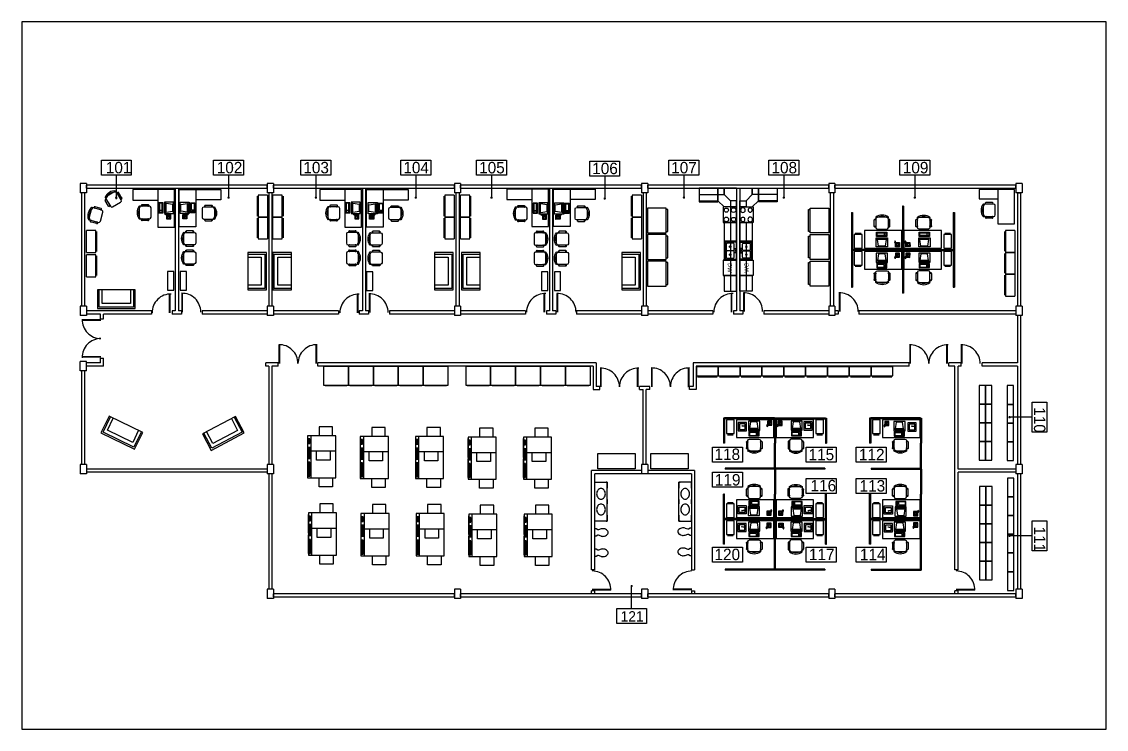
# Model space of a CAD drawing. Extents: x 346 to 2433, y 132 to 1493.
import ezdxf
from ezdxf.enums import TextEntityAlignment as Align

# ---------------------------------------------------------------- set-up
doc = ezdxf.new("R2010")
doc.units = 0
doc.header["$MEASUREMENT"] = 0
doc.layers.get('0').update_dxf_attribs({"color": 1, "linetype": 'CONTINUOUS'})
for name, color, linetype in [('1-FURN', 7, 'CONTINUOUS'), ('1-PART', 5, 'CONTINUOUS'), ('1-WALL', 7, 'CONTINUOUS'), ('BORDER', 3, 'CONTINUOUS'), ('CHAIRS', 4, 'CONTINUOUS'), ('CPU', 6, 'CONTINUOUS'), ('DOOR', 1, 'CONTINUOUS'), ('FIXTURES', 4, 'CONTINUOUS'), ('FURNITURE', 3, 'CONTINUOUS'), ('KITCHEN', 4, 'CONTINUOUS')]:
    doc.layers.add(name, color=color, linetype=linetype)

# ---------------------------------------------------------------- blocks, each defined once
blk = doc.blocks.new('RECTANG')
for p, q in [((1, 1), (0, 1)), ((0, 1), (0, 0)), ((1, 0), (1, 1)), ((0, 0), (1, 0))]:
    blk.add_line(p, q)
blk = doc.blocks.new('IBMAT', base_point=(61, 306))
for p, q in [((75, 307), (75, 306)), ((81, 307), (75, 307)), ((81, 306), (81, 307))]:
    blk.add_line(p, q)
at = {"xscale": 21, "yscale": 17, "zscale": 21}
blk.add_blockref('RECTANG', (61, 306), dxfattribs=at)
blk = doc.blocks.new('KEYBOARD', base_point=(60, 294))
for p, xscale, yscale, zscale in [((60, 294), 19, 8, 19), ((61, 295), 13, 5, 13), ((75, 295), 3, 5, 3)]:
    blk.add_blockref('RECTANG', p, dxfattribs=dict(xscale=xscale, yscale=yscale, zscale=zscale))
blk = doc.blocks.new('FNCOMP')
for p, q in [((-6.635138, 16.23107), (-8.5, 3.5)), ((-8.5, 3.5), (-8.5, 2.038161)), ((8, 3.5), (-8.5, 3.5)), ((-8.5, 2.038161), (8, 2.038161)), ((6.079706, 16.23107), (-6.635138, 16.23107)), ((8, 3.5), (6.079706, 16.23107)), ((8, 2.038161), (8, 3.5))]:
    blk.add_line(p, q)
at = {"xscale": 1.033846, "yscale": 1.033846, "zscale": 1.033846}
for name, p in [('IBMAT', (-10.855385, 0)), ('KEYBOARD', (-10.047692, -10.5))]:
    blk.add_blockref(name, p, dxfattribs=at)
blk = doc.blocks.new('PNL48X60')
for p, q in [((48, 0), (0, 0)), ((0, -2), (0, 0)), ((48, -2), (48, 0)), ((48, -0.25), (0, -0.25)), ((48, -1.75), (0, -1.75)), ((48, -2), (0, -2))]:
    blk.add_line(p, q)
blk = doc.blocks.new('CHAIR7')
for p, q in [((0, 9), (0, -9)), ((20, 12), (3, 12)), ((5.125, 15.041986), (17.875, 15.041986)), ((23, -7.440115), (23, 7.440115)), ((3, -12), (20, -12)), ((5.125, -15), (17.875, -15))]:
    blk.add_line(p, q)
for centre, radius, start, end in [((3, 9), 3, 90, 180), ((5.5625, 13.541986), 1.5625, 73.739795, 286.260205), ((17.4375, 13.541986), 1.5625, 253.739795, 106.260205), ((20, 9), 3, 62.415559, 90), ((22.344677, 11.120498), 1.096801, 53.309935, 212.027413), ((4.823592, 0), 19.640192, 327.575753, 32.424247), ((7, 0), 20, 323.130102, 36.869898), ((3, -9), 3, 180, 270), ((5.5625, -13.5), 1.5625, 73.739795, 286.260205), ((17.4375, -13.5), 1.5625, 253.739795, 106.260205), ((20, -9), 3, 270, 297.584441), ((22.344677, -11.120498), 1.096801, 147.972587, 306.690065)]:
    blk.add_arc(centre, radius, start, end)
blk = doc.blocks.new('PNL24X60')
for p, q in [((24, 0), (0, 0)), ((0, -2), (0, 0)), ((24, -2), (24, 0)), ((24, -0.25), (0, -0.25)), ((24, -1.75), (0, -1.75)), ((24, -2), (0, -2))]:
    blk.add_line(p, q)
blk = doc.blocks.new('PNL36X60')
for p, q in [((36, 0), (0, 0)), ((0, -2), (0, 0)), ((36, -2), (36, 0)), ((36, -0.25), (0, -0.25)), ((36, -1.75), (0, -1.75)), ((36, -2), (0, -2))]:
    blk.add_line(p, q)
blk = doc.blocks.new('CW3030')
for p, q in [((0, 0), (0, -12)), ((30, 0), (0, 0)), ((30, -12), (30, 0)), ((0, -12), (30, -12))]:
    blk.add_line(p, q)
blk = doc.blocks.new('CB30')
for p, q in [((30, 0), (0, 0)), ((0, 0), (0, -24)), ((30, -24), (30, 0)), ((0, -24), (30, -24))]:
    blk.add_line(p, q)
blk = doc.blocks.new('CB36')
for p, q in [((36, 0), (0, 0)), ((0, 0), (0, -24)), ((36, -24), (36, 0)), ((0, -24), (36, -24))]:
    blk.add_line(p, q)
blk = doc.blocks.new('CW1236')
for p, q in [((0, 0), (0, -12)), ((36, 0), (0, 0)), ((36, -12), (36, 0)), ((0, -12), (36, -12))]:
    blk.add_line(p, q)
blk = doc.blocks.new('CW3012')
for p, q in [((0, 0), (0, -12)), ((12, 0), (0, 0)), ((12, -12), (12, 0)), ((0, -12), (12, -12))]:
    blk.add_line(p, q)
blk = doc.blocks.new('CW3036')
for p, q in [((0, 0), (0, -12)), ((36, 0), (0, 0)), ((36, -12), (36, 0)), ((0, -12), (36, -12))]:
    blk.add_line(p, q)
blk = doc.blocks.new('CC30')
for p, q in [((0, 0), (0, -24)), ((0, 0), (24, 0)), ((24, 0), (24, -12)), ((12, -24), (24, -12)), ((0, -24), (12, -24))]:
    blk.add_line(p, q)
blk = doc.blocks.new('SINKDBL1')
for p, q in [((5, 12.5), (5, 2.5)), ((18, 14.5), (7, 14.5)), ((7, 0.5), (18, 0.5)), ((20, 2.5), (20, 12.5)), ((5, -2.5), (5, -12.5)), ((18, -0.5), (7, -0.5)), ((7, -14.5), (18, -14.5)), ((20, -12.5), (20, -2.5))]:
    blk.add_line(p, q)
for centre, radius in [((2.5, 3.5), 0.791), ((2.5, 0), 0.791), ((12.5, 7.5), 1.5), ((2.5, -3.5), 0.791), ((12.5, -7.5), 1.5)]:
    blk.add_circle(centre, radius)
for centre, start, end in [((7, 12.5), 90, 180), ((7, 2.5), 180, 270), ((18, 12.5), 0, 90), ((18, 2.5), 270, 0), ((7, -2.5), 90, 180), ((7, -12.5), 180, 270), ((18, -2.5), 0, 90), ((18, -12.5), 270, 0)]:
    blk.add_arc(centre, 2, start, end)
at = {"xscale": 22, "yscale": 33, "zscale": 22}
blk.add_blockref('RECTANG', (0, -16.5), dxfattribs=at)
blk = doc.blocks.new('VENDING')
for p, q in [((48, 36), (0, 36)), ((0, 36), (0, 0)), ((45, 39), (3, 39)), ((3, 39), (3, 36)), ((45, 36), (45, 39)), ((48, 0), (48, 36)), ((0, 0), (48, 0))]:
    blk.add_line(p, q)
blk = doc.blocks.new('REF1')
for p, q in [((26, 18), (0, 18)), ((0, 18), (0, -18)), ((24, -18), (24, 18)), ((26, -18), (26, 18)), ((0, -18), (26, -18)), ((24, -5.5), (26, -5.5)), ((24, -6), (26, -6))]:
    blk.add_line(p, q)
blk = doc.blocks.new('DISHWASH')
for p, q in [((0, 15), (0, -15)), ((26, 15), (0, 15)), ((26, -15), (26, 15)), ((0, -15), (26, -15))]:
    blk.add_line(p, q)
blk.add_text('DW', height=8, rotation=90).set_placement((13, 0), align=Align.MIDDLE)
blk = doc.blocks.new('RANGE')
for p, q in [((0, 15), (0, -15)), ((26, 15), (0, 15)), ((26, -15), (26, 15)), ((0, -15), (26, -15))]:
    blk.add_line(p, q)
for centre, radius in [((6, 9), 4), ((20, 9), 4.5), ((6, -9), 4.5), ((20, -9), 4)]:
    blk.add_circle(centre, radius)
blk = doc.blocks.new('CCBASE')
for p, q in [((0, 0), (0, -36)), ((0, 0), (36, 0)), ((36, 0), (36, -24)), ((0, -36), (24, -36)), ((36, -24), (24, -36))]:
    blk.add_line(p, q)
blk = doc.blocks.new('RMTAG')
blk.add_lwpolyline([(-48, -24), (-48, 24), (48, 24), (48, -24)], close=True)
blk.add_lwpolyline([(0, -24), (0, -96)])
blk.add_lwpolyline([(-1.894665, -96, 3.789328, 3.789328, 1), (1.894665, -96, 3.789328, 3.789328, 1)], format="xyseb", close=True)
blk = doc.blocks.new('RMTAG2')
blk.add_lwpolyline([(28.8, 14.4), (28.8, -14.4), (-28.8, -14.4), (-28.8, 14.4)], close=True)
blk = doc.blocks.new('DOOR')
at = {"layer": 'DOOR'}
for p, q in [((-36, 0), (-36, 36)), ((-34.875, 0), (-34.875, 35.929619)), ((34.875, 0), (34.875, 35.929619)), ((36, 0), (36, 36))]:
    blk.add_line(p, q, dxfattribs=at)
for centre, start, end in [((-36, 0), 0, 91.706985), ((36, 0), 88.293015, 180)]:
    blk.add_arc(centre, 36, start, end, dxfattribs=at)
blk = doc.blocks.new('DOOR2')
for p, q in [((-36, 0), (-36, 36)), ((-34.875, 0), (-34.875, 35.929619))]:
    blk.add_line(p, q)
blk.add_arc((-36, 0), 36, 0, 91.706985)
blk = doc.blocks.new('DOOR3')
at = {"layer": 'DOOR'}
for p, q in [((33.75, 0), (33.75, 36)), ((34.875, 0), (34.875, 35.929619))]:
    blk.add_line(p, q, dxfattribs=at)
blk.add_arc((36, 0), 36, 88.293015, 180, dxfattribs=at)
blk = doc.blocks.new('FNCASE4')
at = {"xscale": 36, "yscale": 12, "zscale": 36}
blk.add_blockref('RECTANG', (0, 0), dxfattribs=at)
blk = doc.blocks.new('FC15X27A')
for p, q in [((7.53125, 0), (-7.53125, 0)), ((-7.53125, 0), (-7.53125, -26.5)), ((7.53125, -26.5), (7.53125, 0)), ((-7.53125, -26.5), (7.53125, -26.5)), ((-5.53125, -28.5), (5.53125, -28.5))]:
    blk.add_line(p, q)
blk = doc.blocks.new('DESK4')
blk.add_lwpolyline([(34, -36), (34, 36), (0, 36), (0, -36)], close=True)
blk = doc.blocks.new('FC42X18D')
for p, q in [((-21, 0), (-21, -18)), ((-21, 0), (21, 0)), ((21, -18), (21, 0)), ((-21, -18), (21, -18)), ((-19, -20), (19, -20))]:
    blk.add_line(p, q)
blk = doc.blocks.new('FLATFILE')
blk.add_line((3, -0.5), (45, -0.5))
blk.add_3dface([(0, 0), (48, 0), (48, 36), (0, 36)])
blk = doc.blocks.new('TABLE1')
at = {"layer": 'FURNITURE'}
blk.add_3dface([(0, 30), (72, 30), (72, 0), (0, 0)], dxfattribs=at)
blk = doc.blocks.new('DESK2')
for p, q in [((33, 0), (-33, 0)), ((-33, 0), (-33, -68)), ((33, -32), (33, 0)), ((-33, -32), (33, -32)), ((-15, -68), (-15, -32)), ((-33, -68), (-15, -68))]:
    blk.add_line(p, q)
blk = doc.blocks.new('DESK3')
for p, q in [((72, 0), (0, 0)), ((0, 0), (0, -80)), ((72, -32), (72, 0)), ((0, -32), (72, -32)), ((20, -80), (20, -32)), ((0, -80), (20, -80))]:
    blk.add_line(p, q)
blk = doc.blocks.new('SOFA2')
for p, q in [((-36, 0), (-36, -36)), ((36, 0), (-36, 0)), ((36, -36), (36, 0)), ((-33, -36), (-33, -3)), ((-33, -3), (33, -3)), ((-27, -36), (-27, -10)), ((-27, -10), (27, -10)), ((27, -10), (27, -36)), ((33, -3), (33, -36)), ((-36, -36), (36, -36))]:
    blk.add_line(p, q)
blk = doc.blocks.new('FNPHONE')
for p, q in [((-9.102528, 0.223208), (-9.702528, 0.023208)), ((-8.902528, 0.623208), (-9.502528, 0.423208)), ((-8.702528, 1.023208), (-9.302528, 0.823208)), ((-8.502528, 1.423208), (-9.102528, 1.223208)), ((-8.302528, 1.823208), (-8.902528, 1.623208)), ((-7.14169, 0.561087), (-7.502528, -0.576792)), ((-7.287295, 6.539472), (-7.287295, 1.539472)), ((-6.287295, 6.539472), (-6.287295, 1.539472)), ((-3.872666, 4.847341), (-3.872666, 4.847341)), ((-3.872666, 3.909841), (-3.872666, 3.909841)), ((-3.872666, 2.972341), (-3.872666, 2.972341)), ((-3.872666, 2.034841), (-3.872666, 2.034841)), ((-2.935166, 4.847341), (-2.935166, 4.847341)), ((-2.935166, 3.909841), (-2.935166, 3.909841)), ((-2.935166, 2.972341), (-2.935166, 2.972341)), ((-2.935166, 2.034841), (-2.935166, 2.034841)), ((-1.997666, 4.847341), (-1.997666, 4.847341)), ((-1.997666, 3.909841), (-1.997666, 3.909841)), ((-1.997666, 2.972341), (-1.997666, 2.972341)), ((-1.997666, 2.034841), (-1.997666, 2.034841)), ((-9.302528, -0.176792), (-9.902528, -0.376792)), ((-9.302528, -0.576792), (-9.902528, -0.776792)), ((-9.302528, -0.976792), (-9.902528, -1.176792)), ((-9.302528, -1.376792), (-9.902528, -1.576792)), ((-9.102528, -1.776792), (-9.702528, -1.976792)), ((-8.902528, -2.176792), (-9.502528, -2.376792)), ((-8.431886, -2.461597), (-9.031886, -2.661597)), ((-7.902528, -1.976792), (-8.502528, -2.176792)), ((-7.702528, -1.576792), (-8.302528, -1.776792)), ((-7.502528, -1.176792), (-8.102528, -1.376792)), ((-7.302528, -0.776792), (-7.902528, -0.976792))]:
    blk.add_line(p, q)
for centre, start, end in [((-6.787295, 6.539472), 298.491464, 241.508536), ((-6.787295, 1.539472), 118.491464, 61.508536)]:
    blk.add_arc(centre, 1.048157, start, end)
for p, xscale, yscale, zscale in [((-8.205282, 0), 8.205282, 8.104073, 8.205282), ((-4.810166, 1.253591), 3.75, 4.375, 3.75), ((-4.028916, 6.722341), 2.03125, 0.46875, 2.03125)]:
    blk.add_blockref('RECTANG', p, dxfattribs=dict(xscale=xscale, yscale=yscale, zscale=zscale))
blk = doc.blocks.new('FNCASE3')
at = {"xscale": 36, "yscale": 12, "zscale": 36}
blk.add_blockref('RECTANG', (0, 0), dxfattribs=at)
blk = doc.blocks.new('DIGITIZE')
for p, q in [((0, 16), (0, 0)), ((16, 16), (0, 16)), ((0, 0), (16, 0)), ((2.666667, 13.333333), (2.666667, 2.666667)), ((13.333333, 13.333333), (2.666667, 13.333333)), ((2.666667, 2.666667), (13.333333, 2.666667)), ((13.333333, 2.666667), (13.333333, 13.333333)), ((16, 0), (16, 16))]:
    blk.add_line(p, q)
for points in [[(9.161793, 9.256161, 2.5, 1.75, 0), (7.182818, 9.545396, 1.75, 1.75, 0)], [(12.625, 8.75, 2.5, 2.5, 0), (9.161793, 9.256161, 2.5, 2.5, 0)]]:
    blk.add_lwpolyline(points, format="xyseb")
blk.add_circle((7.924934, 9.436933), 0.5)
blk = doc.blocks.new('COPIER2')
for p, q in [((-13.5, 0), (-13.5, -27)), ((13.5, 0), (-13.5, 0)), ((-3.5, 0), (-3.5, -24)), ((13.5, -27), (13.5, 0)), ((-13.5, -3), (-19.25, -3)), ((-19.25, -3), (-19.25, -16)), ((-3.5, -5.5), (2.25, -5.5)), ((2.25, -5.5), (2.25, -18.5)), ((13.5, -3), (19.25, -3)), ((19.25, -3), (19.25, -16)), ((-19.25, -16), (-13.5, -16)), ((2.25, -18.5), (-3.5, -18.5)), ((19.25, -16), (13.5, -16)), ((-13.5, -24), (13.5, -24)), ((-13.5, -27), (13.5, -27)), ((-12.5, -27), (-12.5, -27.125)), ((-12.5, -27.125), (-0.5, -27.125)), ((-11.5, -24.875), (-11.5, -26.375)), ((-8.5, -24.875), (-11.5, -24.875)), ((-11.5, -26.375), (-8.5, -26.375)), ((-8.5, -26.375), (-8.5, -24.875)), ((-6, -24.625), (-6, -25.375)), ((-5, -24.625), (-6, -24.625)), ((-6, -25.375), (-5, -25.375)), ((-6, -25.625), (-6, -26.375)), ((-5, -25.625), (-6, -25.625)), ((-6, -26.375), (-5, -26.375)), ((-5, -25.375), (-5, -24.625)), ((-5, -26.375), (-5, -25.625)), ((-4, -24.625), (-4, -25.375)), ((-3, -24.625), (-4, -24.625)), ((-4, -25.375), (-3, -25.375)), ((-3, -25.625), (-4, -25.625)), ((-4, -25.625), (-4, -26.375)), ((-4, -26.375), (-3, -26.375)), ((-3, -25.375), (-3, -24.625)), ((-3, -26.375), (-3, -25.625)), ((-2, -24.625), (-2, -25.375)), ((-1, -24.625), (-2, -24.625)), ((-2, -25.375), (-1, -25.375)), ((-1, -25.625), (-2, -25.625)), ((-2, -25.625), (-2, -26.375)), ((-2, -26.375), (-1, -26.375)), ((-1, -25.375), (-1, -24.625)), ((-1, -26.375), (-1, -25.625)), ((-0.5, -27.125), (-0.5, -27)), ((0, -24.625), (0, -25.375)), ((1, -24.625), (0, -24.625)), ((0, -25.375), (1, -25.375)), ((1, -25.625), (0, -25.625)), ((0, -25.625), (0, -26.375)), ((0, -26.375), (1, -26.375)), ((0.5, -27), (0.5, -27.125)), ((0.5, -27.125), (12.5, -27.125)), ((1, -25.375), (1, -24.625)), ((1, -26.375), (1, -25.625)), ((3.5, -24.875), (3.5, -26.375)), ((12.5, -24.875), (3.5, -24.875)), ((3.5, -26.375), (12.5, -26.375)), ((12.5, -26.375), (12.5, -24.875)), ((12.5, -27.125), (12.5, -27))]:
    blk.add_line(p, q)

msp = doc.modelspace()

# ---------------------------------------------------------------- linework, layer by layer
for points in [[(526.9, 1153, 2.27, 2.27, 1), (529.1, 1153, 2.27, 2.27, 1)], [(1520.5, 407.5, 2.27, 2.27, 1), (1518.3, 407.5, 2.27, 2.27, 1)]]:
    msp.add_lwpolyline(points, format="xyseb", close=True)
msp.add_lwpolyline([(1519.4, 364.3), (1519.4, 407.5)])
msp.add_lwpolyline([(1548.2, 364.3), (1548.2, 335.5), (1490.6, 335.5), (1490.6, 364.3)], close=True)
at = {"layer": '1-WALL'}
for p, q in [((458.4, 1181.4), (458.4, 1163.4)), ((470.4, 1181.4), (458.4, 1181.4)), ((470.4, 1181.4), (470.4, 1163.4)), ((470.4, 1172.4), (470.4, 1178.4)), ((818.4, 1178.4), (470.4, 1178.4)), ((470.4, 1172.4), (818.4, 1172.4)), ((641.4, 1172.4), (641.4, 936.4)), ((647.4, 1172.4), (647.4, 936.4)), ((830.4, 1181.4), (818.4, 1181.4)), ((818.4, 1181.4), (818.4, 1163.4)), ((818.4, 1172.4), (818.4, 1178.4)), ((830.4, 1181.4), (830.4, 1163.4)), ((830.4, 1172.4), (830.4, 1178.4)), ((1178.4, 1178.4), (830.4, 1178.4)), ((830.4, 1172.4), (1178.4, 1172.4)), ((1001.4, 1172.4), (1001.4, 936.4)), ((1007.4, 1172.4), (1007.4, 936.4)), ((1190.4, 1181.4), (1178.4, 1181.4)), ((1178.4, 1181.4), (1178.4, 1163.4)), ((1178.4, 1172.4), (1178.4, 1178.4)), ((1190.4, 1181.4), (1190.4, 1163.4)), ((1190.4, 1172.4), (1190.4, 1178.4)), ((1538.4, 1178.4), (1190.4, 1178.4)), ((1190.4, 1172.4), (1538.4, 1172.4)), ((1361.4, 1172.4), (1361.4, 936.4)), ((1367.4, 1172.4), (1367.4, 936.4)), ((1550.4, 1181.4), (1538.4, 1181.4)), ((1538.4, 1181.4), (1538.4, 1163.4)), ((1538.4, 1172.4), (1538.4, 1178.4)), ((1550.4, 1181.4), (1550.4, 1163.4)), ((1550.4, 1172.4), (1550.4, 1178.4)), ((1898.4, 1178.4), (1550.4, 1178.4)), ((1550.4, 1172.4), (1898.4, 1172.4)), ((1721.4, 1172.4), (1649.4, 1172.4)), ((1721.4, 1172.4), (1721.4, 936.4)), ((1727.4, 1172.4), (1727.4, 936.4)), ((1910.4, 1181.4), (1898.4, 1181.4)), ((1898.4, 1181.4), (1898.4, 1163.4)), ((1898.4, 1172.4), (1898.4, 1178.4)), ((1910.4, 1181.4), (1910.4, 1163.4)), ((1910.4, 1172.4), (1910.4, 1178.4)), ((2258.4, 1178.4), (1910.4, 1178.4)), ((1910.4, 1172.4), (2258.4, 1172.4)), ((2270.4, 1181.4), (2258.4, 1181.4)), ((2258.4, 1181.4), (2258.4, 1163.4)), ((2258.4, 1172.4), (2258.4, 1178.4)), ((2270.4, 1181.4), (2270.4, 1163.4)), ((470.4, 1163.4), (458.4, 1163.4)), ((461.4, 945.4), (461.4, 1163.4)), ((467.4, 945.4), (467.4, 1163.4)), ((830.4, 1163.4), (818.4, 1163.4)), ((821.4, 1163.4), (821.4, 945.4)), ((827.4, 1163.4), (827.4, 945.4)), ((1190.4, 1163.4), (1178.4, 1163.4)), ((1181.4, 1163.4), (1181.4, 945.4)), ((1187.4, 1163.4), (1187.4, 945.4)), ((1550.4, 1163.4), (1538.4, 1163.4)), ((1541.4, 1163.4), (1541.4, 945.4)), ((1547.4, 1163.4), (1547.4, 945.4)), ((1910.4, 1163.4), (1898.4, 1163.4)), ((1901.4, 1163.4), (1901.4, 945.4)), ((1907.4, 1163.4), (1907.4, 945.4)), ((2270.4, 1163.4), (2258.4, 1163.4)), ((2261.4, 1163.4), (2267.4, 1163.4)), ((2261.4, 1163.4), (2261.4, 945.4)), ((2267.4, 1163.4), (2267.4, 945.4)), ((470.4, 945.4), (458.4, 945.4)), ((458.4, 945.4), (458.4, 927.4)), ((470.4, 945.4), (470.4, 927.4)), ((818.4, 945.4), (818.4, 927.4)), ((830.4, 945.4), (818.4, 945.4)), ((830.4, 945.4), (830.4, 927.4)), ((1178.4, 945.4), (1178.4, 927.4)), ((1190.4, 945.4), (1178.4, 945.4)), ((1190.4, 945.4), (1190.4, 927.4)), ((1538.4, 945.4), (1538.4, 927.4)), ((1550.4, 945.4), (1538.4, 945.4)), ((1550.4, 945.4), (1550.4, 927.4)), ((1898.4, 945.4), (1898.4, 927.4)), ((1910.4, 945.4), (1898.4, 945.4)), ((1910.4, 945.4), (1910.4, 927.4)), ((2258.4, 945.4), (2258.4, 927.4)), ((2270.4, 945.4), (2258.4, 945.4)), ((2270.4, 945.4), (2270.4, 927.4)), ((470.4, 927.4), (458.4, 927.4)), ((595.4, 936.4), (470.4, 936.4)), ((497.4, 930.4), (470.4, 930.4)), ((497.4, 921.4), (497.4, 930.4)), ((497.4, 921.4), (503.4, 921.4)), ((503.4, 921.4), (503.4, 930.4)), ((595.4, 930.4), (503.4, 930.4)), ((595.4, 936.4), (595.4, 930.4)), ((635.4, 936.4), (635.4, 930.4)), ((641.4, 936.4), (635.4, 936.4)), ((653.4, 930.4), (635.4, 930.4)), ((653.4, 936.4), (647.4, 936.4)), ((653.4, 936.4), (653.4, 930.4)), ((818.4, 936.4), (693.4, 936.4)), ((693.4, 936.4), (693.4, 930.4)), ((818.4, 930.4), (693.4, 930.4)), ((818.4, 936.4), (818.4, 930.4)), ((830.4, 927.4), (818.4, 927.4)), ((830.4, 936.4), (830.4, 930.4)), ((955.4, 936.4), (830.4, 936.4)), ((955.4, 930.4), (830.4, 930.4)), ((955.4, 936.4), (955.4, 930.4)), ((995.4, 936.4), (995.4, 930.4)), ((1001.4, 936.4), (995.4, 936.4)), ((1013.4, 930.4), (995.4, 930.4)), ((1013.4, 936.4), (1007.4, 936.4)), ((1013.4, 936.4), (1013.4, 930.4)), ((1178.4, 936.4), (1053.4, 936.4)), ((1053.4, 936.4), (1053.4, 930.4)), ((1178.4, 930.4), (1053.4, 930.4)), ((1178.4, 936.4), (1178.4, 930.4)), ((1190.4, 927.4), (1178.4, 927.4)), ((1190.4, 936.4), (1190.4, 930.4)), ((1315.4, 936.4), (1190.4, 936.4)), ((1315.4, 930.4), (1190.4, 930.4)), ((1315.4, 936.4), (1315.4, 930.4)), ((1355.4, 936.4), (1355.4, 930.4)), ((1361.4, 936.4), (1355.4, 936.4)), ((1373.4, 930.4), (1355.4, 930.4)), ((1373.4, 936.4), (1367.4, 936.4)), ((1373.4, 936.4), (1373.4, 930.4)), ((1538.4, 936.4), (1413.4, 936.4)), ((1413.4, 936.4), (1413.4, 930.4)), ((1538.4, 930.4), (1413.4, 930.4)), ((1538.4, 936.4), (1538.4, 930.4)), ((1550.4, 927.4), (1538.4, 927.4)), ((1550.4, 936.4), (1550.4, 930.4)), ((1675.4, 936.4), (1550.4, 936.4)), ((1675.4, 930.4), (1550.4, 930.4)), ((1675.4, 936.4), (1675.4, 930.4)), ((1715.4, 936.4), (1715.4, 930.4)), ((1721.4, 936.4), (1715.4, 936.4)), ((1733.4, 930.4), (1715.4, 930.4)), ((1733.4, 936.4), (1727.4, 936.4)), ((1733.4, 936.4), (1733.4, 930.4)), ((1898.4, 936.4), (1773.4, 936.4)), ((1773.4, 936.4), (1773.4, 930.4)), ((1898.4, 930.4), (1773.4, 930.4)), ((1898.4, 936.4), (1898.4, 930.4)), ((1910.4, 927.4), (1898.4, 927.4)), ((1916.4, 936.4), (1910.4, 936.4)), ((1916.4, 930.4), (1910.4, 930.4)), ((1916.4, 936.4), (1916.4, 930.4)), ((2258.4, 936.4), (1956.4, 936.4)), ((1956.4, 936.4), (1956.4, 930.4)), ((2258.4, 930.4), (1956.4, 930.4)), ((2258.4, 936.4), (2258.4, 930.4)), ((2270.4, 927.4), (2258.4, 927.4)), ((2261.4, 927.4), (2261.4, 836.4)), ((2267.4, 927.4), (2267.4, 641.4)), ((458.4, 821.4), (458.4, 839.4)), ((470.4, 839.4), (458.4, 839.4)), ((470.4, 821.4), (470.4, 839.4)), ((497.4, 836.4), (470.4, 836.4)), ((497.4, 845.4), (503.4, 845.4)), ((497.4, 836.4), (497.4, 845.4)), ((503.4, 830.4), (503.4, 845.4)), ((839.4, 836.4), (815.4, 836.4)), ((815.4, 830.4), (815.4, 836.4)), ((839.4, 830.4), (839.4, 836.4)), ((915.4, 830.4), (915.4, 836.4)), ((1451.4, 836.4), (915.4, 836.4)), ((1451.4, 836.4), (1451.4, 791.4)), ((2053.4, 836.4), (1637.4, 836.4)), ((1637.4, 836.4), (1637.4, 791.4)), ((2053.4, 830.4), (2053.4, 836.4)), ((2153.4, 836.4), (2129.4, 836.4)), ((2129.4, 830.4), (2129.4, 836.4)), ((2153.4, 830.4), (2153.4, 836.4)), ((2193.4, 830.4), (2193.4, 836.4)), ((2261.4, 836.4), (2193.4, 836.4)), ((470.4, 821.4), (458.4, 821.4)), ((461.4, 641.4), (461.4, 821.4)), ((467.4, 641.4), (467.4, 821.4)), ((503.4, 830.4), (470.4, 830.4)), ((821.4, 830.4), (815.4, 830.4)), ((821.4, 830.4), (821.4, 641.4)), ((839.4, 830.4), (827.4, 830.4)), ((827.4, 830.4), (827.4, 641.4)), ((1445.4, 830.4), (915.4, 830.4)), ((1445.4, 830.4), (1445.4, 785.4)), ((2053.4, 830.4), (1643.4, 830.4)), ((1643.4, 830.4), (1643.4, 785.4)), ((2141.4, 830.4), (2129.4, 830.4)), ((2141.4, 438.4), (2141.4, 830.4)), ((2153.4, 830.4), (2147.4, 830.4)), ((2147.4, 632.4), (2147.4, 830.4)), ((2261.4, 830.4), (2193.4, 830.4)), ((2261.4, 830.4), (2261.4, 641.4)), ((1445.4, 785.4), (1458.4, 785.4)), ((1458.4, 791.4), (1451.4, 791.4)), ((1458.4, 785.4), (1458.4, 791.4)), ((1554.4, 791.4), (1534.4, 791.4)), ((1534.4, 785.4), (1534.4, 791.4)), ((1534.4, 785.4), (1541.4, 785.4)), ((1541.4, 641.4), (1541.4, 785.4)), ((1554.4, 785.4), (1547.4, 785.4)), ((1547.4, 641.4), (1547.4, 785.4)), ((1554.4, 785.4), (1554.4, 791.4)), ((1630.4, 785.4), (1630.4, 791.4)), ((1637.4, 791.4), (1630.4, 791.4)), ((1643.4, 785.4), (1630.4, 785.4)), ((458.4, 641.4), (458.4, 623.4)), ((470.4, 641.4), (458.4, 641.4)), ((470.4, 641.4), (470.4, 623.4)), ((714.4, 632.4), (470.4, 632.4)), ((818.4, 626.4), (470.4, 626.4)), ((818.4, 632.4), (714.4, 632.4)), ((830.4, 641.4), (818.4, 641.4)), ((818.4, 641.4), (818.4, 623.4)), ((830.4, 641.4), (830.4, 623.4)), ((1442.4, 438.4), (1442.4, 629.4)), ((1538.4, 629.4), (1442.4, 629.4)), ((1550.4, 641.4), (1538.4, 641.4)), ((1538.4, 641.4), (1538.4, 623.4)), ((1550.4, 641.4), (1550.4, 623.4)), ((1640.4, 629.4), (1550.4, 629.4)), ((1640.4, 629.4), (1640.4, 438.4)), ((2258.4, 632.4), (2147.4, 632.4)), ((2147.4, 438.4), (2147.4, 626.4)), ((2258.4, 626.4), (2147.4, 626.4)), ((2270.4, 641.4), (2258.4, 641.4)), ((2258.4, 641.4), (2258.4, 623.4)), ((2270.4, 641.4), (2270.4, 623.4)), ((470.4, 623.4), (458.4, 623.4)), ((830.4, 623.4), (818.4, 623.4)), ((821.4, 623.4), (821.4, 401.4)), ((827.4, 623.4), (827.4, 401.4)), ((1448.4, 438.4), (1448.4, 623.4)), ((1634.4, 623.4), (1448.4, 623.4)), ((1550.4, 623.4), (1538.4, 623.4)), ((1634.4, 623.4), (1634.4, 438.4)), ((2270.4, 623.4), (2258.4, 623.4)), ((2261.4, 623.4), (2261.4, 401.4)), ((2267.4, 623.4), (2267.4, 401.4)), ((1448.4, 438.4), (1442.4, 438.4)), ((1634.4, 438.4), (1640.4, 438.4)), ((2147.4, 438.4), (2141.4, 438.4)), ((818.4, 401.4), (818.4, 383.4)), ((830.4, 401.4), (818.4, 401.4)), ((830.4, 401.4), (830.4, 383.4)), ((1178.4, 401.4), (1178.4, 383.4)), ((1190.4, 401.4), (1178.4, 401.4)), ((1190.4, 401.4), (1190.4, 383.4)), ((1448.4, 398.4), (1442.4, 398.4)), ((1442.4, 392.4), (1442.4, 398.4)), ((1448.4, 392.4), (1448.4, 398.4)), ((1538.4, 401.4), (1538.4, 383.4)), ((1550.4, 401.4), (1538.4, 401.4)), ((1550.4, 401.4), (1550.4, 383.4)), ((1634.4, 398.4), (1640.4, 398.4)), ((1634.4, 398.4), (1634.4, 392.4)), ((1640.4, 398.4), (1640.4, 392.4)), ((1898.4, 401.4), (1898.4, 383.4)), ((1910.4, 401.4), (1898.4, 401.4)), ((1910.4, 401.4), (1910.4, 383.4)), ((2147.4, 398.4), (2141.4, 398.4)), ((2141.4, 392.4), (2141.4, 398.4)), ((2147.4, 392.4), (2147.4, 398.4)), ((2258.4, 401.4), (2258.4, 383.4)), ((2270.4, 401.4), (2258.4, 401.4)), ((2270.4, 401.4), (2270.4, 383.4)), ((830.4, 383.4), (818.4, 383.4)), ((830.4, 386.4), (830.4, 392.4)), ((1178.4, 392.4), (830.4, 392.4)), ((830.4, 386.4), (1178.4, 386.4)), ((1178.4, 386.4), (1178.4, 392.4)), ((1190.4, 383.4), (1178.4, 383.4)), ((1190.4, 386.4), (1190.4, 392.4)), ((1538.4, 392.4), (1190.4, 392.4)), ((1190.4, 386.4), (1538.4, 386.4)), ((1538.4, 386.4), (1538.4, 392.4)), ((1550.4, 383.4), (1538.4, 383.4)), ((1550.4, 386.4), (1550.4, 392.4)), ((1898.4, 392.4), (1550.4, 392.4)), ((1550.4, 386.4), (1898.4, 386.4)), ((1898.4, 386.4), (1898.4, 392.4)), ((1910.4, 383.4), (1898.4, 383.4)), ((1910.4, 386.4), (1910.4, 392.4)), ((2258.4, 392.4), (1910.4, 392.4)), ((1910.4, 386.4), (2258.4, 386.4)), ((2258.4, 386.4), (2258.4, 392.4)), ((2270.4, 383.4), (2258.4, 383.4))]:
    msp.add_line(p, q, dxfattribs=at)
at = {"layer": 'BORDER'}
msp.add_3dface([(346, 131.9), (2432.5, 131.9), (2432.5, 1492.7), (346, 1492.7)], dxfattribs=at)
at = {"layer": 'DOOR'}
for p, q in [((498.4, 919.4), (462.4, 919.4)), ((498.4, 918.3), (462.5, 918.3)), ((498.4, 847.4), (462.4, 847.4)), ((498.4, 848.5), (462.5, 848.5)), ((1628.4, 790.4), (1627.3, 790.4)), ((1627.3, 790.4), (1627.3, 790.4)), ((1443.5, 401.5), (1479.4, 401.5)), ((1443.5, 400.4), (1479.5, 400.4)), ((1635.4, 400.4), (1599.4, 400.4)), ((1635.4, 401.5), (1599.5, 401.5)), ((2143.7, 401.5), (2179.7, 401.5)), ((2143.7, 400.4), (2179.7, 400.4))]:
    msp.add_line(p, q, dxfattribs=at)
for centre, start, end in [((498.4, 919.4), 178.293, 270), ((498.4, 847.4), 90, 181.707), ((1443.5, 400.4), 358.293, 90), ((1635.4, 400.4), 90, 181.707), ((2143.7, 400.4), 358.293, 90)]:
    msp.add_arc(centre, 36, start, end, dxfattribs=at)
at = {"layer": 'FIXTURES'}
for p, q in [((1450.9, 517.3), (1448.4, 517.3)), ((1450.9, 503.3), (1448.4, 503.3)), ((1454, 515.4), (1450.9, 517.3)), ((1454, 505.3), (1450.9, 503.3)), ((1455.6, 515.4), (1454, 515.4)), ((1455.6, 505.3), (1454, 505.3)), ((1460.7, 517.2), (1455.6, 515.4)), ((1460.7, 503.5), (1455.6, 505.3)), ((1622.1, 519), (1627.2, 517.2)), ((1622.1, 505.3), (1627.2, 507.1)), ((1627.2, 517.2), (1628.8, 517.2)), ((1627.2, 507.1), (1628.8, 507.1)), ((1628.8, 517.2), (1631.9, 519.1)), ((1628.8, 507.1), (1631.9, 505.1)), ((1631.9, 519.1), (1634.4, 519.1)), ((1631.9, 505.1), (1634.4, 505.1)), ((1622.1, 480), (1627.2, 478.2)), ((1628.8, 478.2), (1631.9, 480.1)), ((1631.9, 480.1), (1634.4, 480.1)), ((1450.9, 478.3), (1448.4, 478.3)), ((1450.9, 464.3), (1448.4, 464.3)), ((1454, 476.4), (1450.9, 478.3)), ((1454, 466.3), (1450.9, 464.3)), ((1455.6, 476.4), (1454, 476.4)), ((1455.6, 466.3), (1454, 466.3)), ((1460.7, 478.2), (1455.6, 476.4)), ((1460.7, 464.5), (1455.6, 466.3)), ((1622.1, 466.3), (1627.2, 468.1)), ((1627.2, 478.2), (1628.8, 478.2)), ((1627.2, 468.1), (1628.8, 468.1)), ((1628.8, 468.1), (1631.9, 466.1)), ((1631.9, 466.1), (1634.4, 466.1))]:
    msp.add_line(p, q, dxfattribs=at)
for centre, radius, start, end in [((1464.7, 584.7, 32), 12.7, 161.4002, 180), ((1464.7, 584.7, 32), 12.7, 180, 198.5998), ((1462.6, 585.4, 32), 10.5, 140.9073, 161.4002), ((1461.3, 586.5, 32), 8.75, 117.0135, 140.9073), ((1460.4, 588.2, 32), 6.87, 90, 117.0135), ((1460.4, 588.2, 32), 6.87, 62.9865, 90), ((1459.6, 586.5, 32), 8.75, 39.0927, 62.9865), ((1458.2, 585.4, 32), 10.5, 18.5998, 39.0927), ((1456.1, 584.7, 32), 12.7, 0, 18.5998), ((1456.1, 584.7, 32), 12.7, 341.4002, 0), ((1626.7, 584.7, 32), 12.7, 161.4002, 180), ((1626.7, 584.7, 32), 12.7, 180, 198.5998), ((1624.6, 585.4, 32), 10.5, 140.9073, 161.4002), ((1623.3, 586.5, 32), 8.75, 117.0135, 140.9073), ((1622.4, 588.2, 32), 6.87, 90, 117.0135), ((1622.4, 588.2, 32), 6.87, 62.9865, 90), ((1621.6, 586.5, 32), 8.75, 39.0927, 62.9865), ((1620.2, 585.4, 32), 10.5, 18.5998, 39.0927), ((1618.1, 584.7, 32), 12.7, 0, 18.5998), ((1618.1, 584.7, 32), 12.7, 341.4002, 0), ((1462.6, 584, 32), 10.5, 198.5998, 219.0927), ((1461.3, 582.9, 32), 8.75, 219.0927, 242.9865), ((1461.3, 556.5, 32), 8.75, 117.0135, 140.9073), ((1460.4, 581.3, 32), 6.87, 242.9865, 270), ((1460.4, 558.2, 32), 6.87, 90, 117.0135), ((1460.4, 581.3, 32), 6.87, 270, 297.0135), ((1460.4, 558.2, 32), 6.87, 62.9865, 90), ((1459.6, 582.9, 32), 8.75, 297.0135, 320.9073), ((1459.6, 556.5, 32), 8.75, 39.0927, 62.9865), ((1458.2, 584, 32), 10.5, 320.9073, 341.4002), ((1624.6, 584, 32), 10.5, 198.5998, 219.0927), ((1623.3, 582.9, 32), 8.75, 219.0927, 242.9865), ((1623.3, 556.5, 32), 8.75, 117.0135, 140.9073), ((1622.4, 581.3, 32), 6.87, 242.9865, 270), ((1622.4, 558.2, 32), 6.87, 90, 117.0135), ((1622.4, 581.3, 32), 6.87, 270, 297.0135), ((1622.4, 558.2, 32), 6.87, 62.9865, 90), ((1621.6, 582.9, 32), 8.75, 297.0135, 320.9073), ((1621.6, 556.5, 32), 8.75, 39.0927, 62.9865), ((1620.2, 584, 32), 10.5, 320.9073, 341.4002), ((1464.7, 554.7, 32), 12.7, 161.4002, 180), ((1464.7, 554.7, 32), 12.7, 180, 198.5998), ((1462.6, 555.4, 32), 10.5, 140.9073, 161.4002), ((1462.6, 554, 32), 10.5, 198.5998, 219.0927), ((1461.3, 552.9, 32), 8.75, 219.0927, 242.9865), ((1460.4, 551.3, 32), 6.87, 242.9865, 270), ((1460.4, 551.3, 32), 6.87, 270, 297.0135), ((1459.6, 552.9, 32), 8.75, 297.0135, 320.9073), ((1458.2, 555.4, 32), 10.5, 18.5998, 39.0927), ((1458.2, 554, 32), 10.5, 320.9073, 341.4002), ((1456.1, 554.7, 32), 12.7, 0, 18.5998), ((1456.1, 554.7, 32), 12.7, 341.4002, 0), ((1626.7, 554.7, 32), 12.7, 161.4002, 180), ((1626.7, 554.7, 32), 12.7, 180, 198.5998), ((1624.6, 555.4, 32), 10.5, 140.9073, 161.4002), ((1624.6, 554, 32), 10.5, 198.5998, 219.0927), ((1623.3, 552.9, 32), 8.75, 219.0927, 242.9865), ((1622.4, 551.3, 32), 6.87, 242.9865, 270), ((1622.4, 551.3, 32), 6.87, 270, 297.0135), ((1621.6, 552.9, 32), 8.75, 297.0135, 320.9073), ((1620.2, 555.4, 32), 10.5, 18.5998, 39.0927), ((1620.2, 554, 32), 10.5, 320.9073, 341.4002), ((1618.1, 554.7, 32), 12.7, 0, 18.5998), ((1618.1, 554.7, 32), 12.7, 341.4002, 0), ((1464.1, 507.2), 10.5, 90, 108.8354), ((1464.1, 513.4), 10.5, 251.1646, 270), ((1464.1, 507.2), 10.5, 71.1646, 90), ((1464.6, 511), 8.05, 266.2246, 288.8354), ((1463.5, 516.9), 14, 285.2447, 302.3538), ((1464.1, 504.4), 13.2, 58.2162, 75.0374), ((1464.6, 506.3), 11.3, 36.0611, 55.3641), ((1464.6, 514.3), 11.3, 304.6359, 323.9389), ((1468.5, 510.3), 5.93, 0, 26.7012), ((1468.5, 510.3), 5.93, 333.2988, 0), ((1614.3, 512.1), 5.93, 153.2988, 180), ((1614.3, 512.1), 5.93, 180, 206.7012), ((1618.2, 508.2), 11.3, 124.6359, 143.9389), ((1618.2, 516.1), 11.3, 216.0611, 235.3641), ((1618.7, 506.2), 13.2, 104.9626, 121.7838), ((1619.3, 518.7), 14, 237.6462, 254.7553), ((1618.7, 509), 10.5, 90, 108.8354), ((1618.2, 512.8), 8.05, 251.1646, 273.7754), ((1618.7, 509), 10.5, 71.1646, 90), ((1618.7, 515.3), 10.5, 270, 288.8354), ((1618.7, 467.2), 13.2, 104.9626, 121.7838), ((1618.7, 470), 10.5, 90, 108.8354), ((1618.7, 470), 10.5, 71.1646, 90), ((1464.1, 468.2), 10.5, 90, 108.8354), ((1464.1, 474.4), 10.5, 251.1646, 270), ((1464.1, 468.2), 10.5, 71.1646, 90), ((1464.6, 472), 8.05, 266.2246, 288.8354), ((1463.5, 477.9), 14, 285.2447, 302.3538), ((1464.1, 465.4), 13.2, 58.2162, 75.0374), ((1464.6, 467.3), 11.3, 36.0611, 55.3641), ((1464.6, 475.3), 11.3, 304.6359, 323.9389), ((1468.5, 471.3), 5.93, 0, 26.7012), ((1468.5, 471.3), 5.93, 333.2988, 0), ((1614.3, 473.1), 5.93, 153.2988, 180), ((1614.3, 473.1), 5.93, 180, 206.7012), ((1618.2, 469.2), 11.3, 124.6359, 143.9389), ((1618.2, 477.1), 11.3, 216.0611, 235.3641), ((1619.3, 479.7), 14, 237.6462, 254.7553), ((1618.2, 473.8), 8.05, 251.1646, 273.7754), ((1618.7, 476.3), 10.5, 270, 288.8354)]:
    msp.add_arc(centre, radius, start, end, dxfattribs=at)
for points, invisible_edges in [([(1448.4, 607.3, 32), (1472.4, 607.3, 32), (1472.4, 595.8, 32), (1448.4, 595.8, 32)], 4), ([(1472.4, 607.3, 32), (1470.4, 607.3, 32), (1470.4, 532.3, 32), (1472.4, 532.3, 32)], 2), ([(1610.4, 607.3, 32), (1612.4, 607.3, 32), (1612.4, 532.3, 32), (1610.4, 532.3, 32)], 2), ([(1634.4, 607.3, 32), (1610.4, 607.3, 32), (1610.4, 595.8, 32), (1634.4, 595.8, 32)], 4), ([(1448.4, 573.8, 32), (1472.4, 573.8, 32), (1472.4, 565.8, 32), (1448.4, 565.8, 32)], 5), ([(1634.4, 573.8, 32), (1610.4, 573.8, 32), (1610.4, 565.8, 32), (1634.4, 565.8, 32)], 5), ([(1448.4, 543.8, 32), (1472.4, 543.8, 32), (1472.4, 532.3, 32), (1448.4, 532.3, 32)], 1), ([(1634.4, 543.8, 32), (1610.4, 543.8, 32), (1610.4, 532.3, 32), (1634.4, 532.3, 32)], 1)]:
    msp.add_3dface(points, dxfattribs=dict(at, invisible_edges=invisible_edges))

# ---------------------------------------------------------------- block references
at = {"xscale": 0.6, "yscale": 0.6, "zscale": 0.6}
for p in [(528, 1212), (744, 1212), (912, 1212), (1104, 1212), (1249.7, 1212), (1467.5, 1210.1), (1620, 1212), (1812, 1212), (2064, 1212)]:
    msp.add_blockref('RMTAG', p, dxfattribs=at)
at = {"xscale": 0.6, "yscale": 0.6, "zscale": 0.6, "rotation": 270}
for p in [(2304, 732), (2304, 504)]:
    msp.add_blockref('RMTAG', p, dxfattribs=at)
for p in [(1704, 660), (1884, 660), (1980, 660), (1704, 612), (1884, 600), (1980, 600), (1704, 468), (1884, 468), (1980, 468)]:
    msp.add_blockref('RMTAG2', p)
at = {"layer": '1-PART'}
for name, p, rotation in [('PNL36X60', (2040.2, 1101.9), 90), ('PNL48X60', (1942.2, 1053.9), 90), ('PNL48X60', (2040.2, 1053.9), 90), ('PNL48X60', (1942.2, 1005.9), 90), ('PNL48X60', (2040.2, 1006.9), 90), ('PNL36X60', (2040.2, 970.9), 90), ('PNL48X60', (1696.2, 682), 90), ('PNL48X60', (1794.2, 682), 90), ('PNL48X60', (1977.2, 682), 90), ('PNL48X60', (1796.2, 682), 270), ('PNL48X60', (2028.2, 632), 180), ('PNL48X60', (2076.2, 632), 180), ('PNL48X60', (2075.2, 584), 90), ('PNL48X60', (1894.2, 584), 270), ('PNL48X60', (2077.2, 584), 270), ('PNL48X60', (1844.2, 535), 180), ('PNL48X60', (1892.2, 535), 180), ('PNL48X60', (1894.2, 536), 270), ('PNL48X60', (2077.2, 536), 270), ('PNL48X60', (1796.2, 488), 270), ('PNL48X60', (2028.2, 438), 180), ('PNL48X60', (2076.2, 438), 180)]:
    msp.add_blockref(name, p, dxfattribs=dict(at, rotation=rotation))
at = {"layer": '1-PART', "xscale": -1}
for name, p, rotation in [('PNL24X60', (1944.2, 1101.9), 270), ('PNL24X60', (2140.2, 1101.9), 270), ('PNL48X60', (2140.2, 1053.9), 270), ('PNL48X60', (2140.2, 1005.9), 270), ('PNL24X60', (1944.2, 981.9), 270), ('PNL24X60', (2140.2, 981.9), 270), ('PNL48X60', (1894.2, 682), 270), ('PNL48X60', (2077.2, 682), 270), ('PNL48X60', (2075.2, 682), 90), ('PNL48X60', (1699.2, 632), 180), ('PNL48X60', (1747.2, 632), 180), ('PNL48X60', (1796.2, 584), 270), ('PNL48X60', (1795.2, 632), 180), ('PNL48X60', (1843.2, 632), 180), ('PNL48X60', (1696.2, 584), 90), ('PNL48X60', (1794.2, 584), 90), ('PNL48X60', (1977.2, 584), 90), ('PNL48X60', (1696.2, 536), 90), ('PNL48X60', (1698.2, 535), 180), ('PNL48X60', (1746.2, 535), 180), ('PNL48X60', (1794.2, 536), 90), ('PNL48X60', (1977.2, 536), 90), ('PNL48X60', (1979.2, 535), 180), ('PNL48X60', (2027.2, 535), 180), ('PNL48X60', (2075.2, 488), 90), ('PNL48X60', (1699.2, 438), 180), ('PNL48X60', (1747.2, 438), 180), ('PNL48X60', (1795.2, 438), 180), ('PNL48X60', (1843.2, 438), 180)]:
    msp.add_blockref(name, p, dxfattribs=dict(at, rotation=rotation))
at = {"layer": '1-PART'}
for p in [(1944.2, 1054.9), (1992.2, 1054.9), (1698.2, 731), (1746.2, 731), (1979.2, 731), (2027.2, 731)]:
    msp.add_blockref('PNL48X60', p, dxfattribs=at)
at = {"layer": '1-PART', "xscale": -1}
for p in [(2090.2, 1054.9), (2138.2, 1054.9), (1844.2, 731), (1892.2, 731)]:
    msp.add_blockref('PNL48X60', p, dxfattribs=at)
at = {"layer": 'CHAIRS'}
for p, rotation in [((528.6, 1141.2), 120.5357573419825), ((499.8, 1117.6), 164.333160290692), ((594.8, 1125.7), 180), ((957.7, 1124.6), 180), ((1318.6, 1123.8), 180), ((2218.7, 1130.1), 180), ((2001.2, 1093.9), 90), ((2081.2, 1013.9), 270), ((1835.2, 690), 270), ((1755.2, 576), 90), ((2036.2, 576), 90), ((1835.2, 496), 270)]:
    msp.add_blockref('CHAIR7', p, dxfattribs=dict(at, rotation=rotation))
at = {"layer": 'CHAIRS', "xscale": -1}
for p, rotation in [((693.7, 1124.6), 180), ((1052.3, 1123.9), 180), ((1410.7, 1123.7), 180), ((2081.2, 1093.9), 270), ((2001.2, 1013.9), 90), ((1755.2, 690), 90), ((2036.2, 690), 90), ((1835.2, 576), 270), ((1755.2, 496), 90), ((2036.2, 496), 90)]:
    msp.add_blockref('CHAIR7', p, dxfattribs=dict(at, rotation=rotation))
for p in [(680.7, 1075.6), (1039.3, 1074.9), (1397.7, 1074.7), (680.7, 1038.6), (1039.3, 1037.9), (1397.7, 1037.7)]:
    msp.add_blockref('CHAIR7', p, dxfattribs=at)
at = {"layer": 'CHAIRS'}
for p in [(970.7, 1075.6), (1331.6, 1074.8), (970.7, 1038.6), (1331.6, 1037.8)]:
    msp.add_blockref('CHAIR7', p, dxfattribs=at)
at = {"layer": 'CPU'}
for p, rotation in [((620.4, 1134.6), 270), ((979.7, 1134.6), 270), ((1340.6, 1133.8), 270), ((2000.8, 1029.9), 0.201539), ((2082.6, 1030.2), 0.201539), ((1754.9, 706.7), 0.059437), ((1836.8, 706.9), 359.884844), ((1754.4, 560.4), 180), ((1837.4, 559.6), 180), ((2036.9, 559.6), 179.709555)]:
    msp.add_blockref('FNCOMP', p, dxfattribs=dict(at, rotation=rotation))
at = {"layer": 'CPU', "xscale": -1}
for name, p, rotation in [('FNCOMP', (668.4, 1134.6), 90), ('FNCOMP', (1030.3, 1133.9), 90), ('FNCOMP', (1388.7, 1133.7), 90), ('FNCOMP', (2000.7, 1077.3), 180), ('FNCOMP', (2082.5, 1077.3), 180), ('DIGITIZE', (1723.8, 562), 180), ('DIGITIZE', (1851.3, 562), 180), ('DIGITIZE', (2005.2, 561.4), 180)]:
    msp.add_blockref(name, p, dxfattribs=dict(at, rotation=rotation))
at = {"layer": 'CPU'}
for name, p in [('DIGITIZE', (1724.4, 706)), ('DIGITIZE', (1850.6, 707.4)), ('FNCOMP', (2034.6, 706.1)), ('DIGITIZE', (2050.7, 705.4)), ('DIGITIZE', (1723.8, 512)), ('FNCOMP', (1755.1, 512.9)), ('FNCOMP', (1836.6, 512.9)), ('DIGITIZE', (1851.3, 512)), ('DIGITIZE', (2005.2, 511.4)), ('FNCOMP', (2035.4, 512.9))]:
    msp.add_blockref(name, p, dxfattribs=at)
at = {"layer": 'DOOR'}
for name, p in [('DOOR3', (596.7, 933)), ('DOOR2', (690.5, 934.4)), ('DOOR3', (958.1, 932.9)), ('DOOR2', (1050.9, 933.4)), ('DOOR3', (1317.2, 934.2)), ('DOOR2', (1412.4, 934.2)), ('DOOR3', (1677.5, 934.2)), ('DOOR2', (1771.4, 935.4)), ('DOOR2', (1955.3, 935.4)), ('DOOR', (877.5, 835.5)), ('DOOR', (2091, 835.2)), ('DOOR2', (2190, 835.2)), ('DOOR', (1593.9, 790.8))]:
    msp.add_blockref(name, p, dxfattribs=at)
at = {"layer": 'FURNITURE'}
for name, p, rotation in [('DESK3', (639.9, 1169.7), 270), ('DESK3', (999.6, 1169.7), 270), ('DESK3', (1359.1, 1170.7), 270), ('DESK2', (2255.7, 1137.1), 270), ('FC42X18D', (818.7, 1137.9), 270), ('FC42X18D', (829.3, 1137.9), 90), ('FC42X18D', (1178.2, 1137.9), 270), ('FC42X18D', (1190.1, 1137.9), 90), ('FC42X18D', (1538.2, 1137.9), 270), ('FNPHONE', (624.7, 1113.6, 30), 270), ('FC42X18D', (818.7, 1095.9), 270), ('FC42X18D', (829.3, 1095.9), 90), ('FNPHONE', (986.7, 1113.6), 270), ('FC42X18D', (1178.2, 1095.9), 270), ('FC42X18D', (1190.1, 1095.9), 90), ('FNPHONE', (1347.6, 1112.8), 270), ('FC42X18D', (1538.2, 1095.9), 270), ('FC42X18D', (470.4, 1070), 90), ('FC15X27A', (1955.2, 1056.9), 180), ('DESK4', (2003.2, 1090.9), 270), ('DESK4', (2079.2, 1090.9), 270), ('FC15X27A', (2127.2, 1056.9), 180), ('FC42X18D', (2256.7, 1070.1), 270), ('FC42X18D', (470.4, 1023.3), 90), ('SOFA2', (816.7, 1012.9), 270), ('SOFA2', (828.9, 1012.9), 90), ('SOFA2', (1176.2, 1012.9), 270), ('SOFA2', (1192.1, 1012.9), 90), ('SOFA2', (1536.2, 1012.9), 270), ('DESK4', (2003.2, 1016.9), 90), ('FNPHONE', (2034.9, 1039.7), 359.539694), ('DESK4', (2079.2, 1016.9), 90), ('FNPHONE', (2054.8, 1039.5), 359.539694), ('FC42X18D', (2256.7, 1028.1), 270), ('FNCASE3', (626.7, 1012.6), 270), ('FNCASE3', (650.7, 1012.6), 270), ('FNCASE4', (1021.3, 975.9), 90), ('FNCASE4', (1358.2, 975.8), 90), ('FNCASE4', (1382.8, 975.7), 90), ('FC42X18D', (2256.7, 986.1), 270), ('SOFA2', (528, 940.9), 180), ('FNCASE4', (2200, 757.3), 90), ('FNCASE4', (2212, 757.3), 90), ('FNCASE4', (2254, 756.8), 90), ('FNCASE4', (2200, 721.3), 90), ('FNCASE4', (2212, 721.3), 90), ('FNCASE4', (2254, 720.8), 90), ('SOFA2', (530.8, 686.3), 154.1364849313943), ('SOFA2', (742.2, 685.1), 207.7850017451039), ('DESK4', (1757.2, 693), 90), ('FNPHONE', (1789, 716.6), 0.539694), ('DESK4', (1833.2, 693), 90), ('FNPHONE', (1808.9, 716.4), 0.07774099999999999), ('DESK4', (2038.2, 693), 90), ('FNCASE4', (2200, 685.3), 90), ('FNCASE4', (2212, 685.3), 90), ('FNCASE4', (2254, 684.8), 90), ('FNCASE4', (2200, 649.3), 90), ('FNCASE4', (2212, 649.3), 90), ('FNCASE4', (2254, 648.8), 90), ('FNCASE4', (2254.7, 579), 90), ('FNCASE4', (2200.7, 563.1), 90), ('FNCASE4', (2212.7, 563.1), 90), ('FC15X27A', (1709.2, 539), 180), ('DESK4', (1757.2, 539), 90), ('DESK4', (1833.2, 539), 90), ('FC15X27A', (1881.2, 539), 180), ('FC15X27A', (1990.2, 539), 180), ('DESK4', (2038.2, 539), 90), ('FNCASE4', (2254.7, 543), 90), ('FNPHONE', (1779.4, 551.6), 180), ('FNPHONE', (1801.9, 551.7), 180), ('FNPHONE', (2061.9, 550.5), 180), ('FNCASE4', (2200.7, 527.1), 90), ('FNCASE4', (2212.7, 527.1), 90), ('FNCASE4', (2254.7, 507), 90), ('DESK4', (1757.2, 499), 90), ('DESK4', (1833.2, 499), 90), ('DESK4', (2038.2, 499), 90), ('FNCASE4', (2200.7, 491.1), 90), ('FNCASE4', (2212.7, 491.1), 90), ('FNCASE4', (2254.7, 471), 90), ('FNCASE4', (2200.7, 455.1), 90), ('FNCASE4', (2212.7, 455.1), 90), ('FNCASE4', (2254.7, 435), 90), ('FNCASE4', (2200.7, 419.1), 90), ('FNCASE4', (2212.7, 419.1), 90), ('FNCASE4', (2254.7, 399), 90)]:
    msp.add_blockref(name, p, dxfattribs=dict(at, rotation=rotation))
at = {"layer": 'FURNITURE', "xscale": -1}
for name, p, rotation in [('DESK3', (649.1, 1170.3), 90), ('DESK3', (1009.5, 1169.7), 90), ('DESK3', (1368.9, 1170.7), 90), ('FNPHONE', (663.9, 1113.6, 30), 90), ('FNPHONE', (1023.3, 1112.9), 90), ('FNPHONE', (1381.8, 1112.7), 90.77053599999999), ('FNPHONE', (2034.9, 1068), 180.460306), ('FNPHONE', (2054.8, 1068.2), 180.460306)]:
    msp.add_blockref(name, p, dxfattribs=dict(at, rotation=rotation))
at = {"layer": 'FURNITURE'}
for name, p in [('FC15X27A', (1955.2, 1050.9)), ('FC15X27A', (2127.2, 1050.9)), ('FLATFILE', (926.5, 793.5)), ('FLATFILE', (974.5, 793.5)), ('FLATFILE', (1022.5, 793.5)), ('FLATFILE', (1070.5, 793.5)), ('FLATFILE', (1118.5, 793.5)), ('FLATFILE', (1200.1, 793.5)), ('FLATFILE', (1248.1, 793.5)), ('FLATFILE', (1296.1, 793.5)), ('FLATFILE', (1344.1, 793.5)), ('FLATFILE', (1392.1, 793.5)), ('FC42X18D', (1665.1, 829.5)), ('FC42X18D', (1707.1, 829.5)), ('FC42X18D', (1749.1, 829.5)), ('FC42X18D', (1791.1, 829.5)), ('FC42X18D', (1833.1, 829.5)), ('FC42X18D', (1875.1, 829.5)), ('FC42X18D', (1917.1, 829.5)), ('FC42X18D', (1959.1, 829.5)), ('FC42X18D', (2001.1, 829.5)), ('FC15X27A', (1709.2, 727)), ('FC15X27A', (1881.2, 727)), ('FC15X27A', (1990.2, 727)), ('FNPHONE', (2014.4, 715.9)), ('TABLE1', (1454.2, 632.6)), ('TABLE1', (1556.2, 632.6)), ('FC15X27A', (1709.2, 533)), ('FNPHONE', (1787.6, 520)), ('FC15X27A', (1881.2, 533)), ('FC15X27A', (1990.2, 533)), ('FNPHONE', (2070.1, 520.8))]:
    msp.add_blockref(name, p, dxfattribs=at)
at = {"layer": 'FURNITURE', "xscale": 3, "yscale": 2, "zscale": 3, "rotation": 270}
for p in [(950.1, 656), (1051.3, 654.7), (1157.6, 654.7), (1258.7, 653.4), (1365, 653.4), (951.4, 507.5), (1052.6, 506.2), (1158.9, 506.2), (1260, 504.9), (1366.3, 504.9)]:
    msp.add_blockref('COPIER2', p, dxfattribs=at)
at = {"layer": 'FURNITURE', "xscale": -1}
msp.add_blockref('FNPHONE', (1802.7, 520), dxfattribs=at)
at = {"layer": 'KITCHEN'}
for name, p in [('CW1236', (1649.4, 1172.4)), ('CW3012', (1685.4, 1172.4)), ('DOOR', (1495.9, 790.3))]:
    msp.add_blockref(name, p, dxfattribs=at)
for name, p, rotation in [('REF1', (1667.4, 1172.4), 270), ('CCBASE', (1721.4, 1172.4), 270), ('CC30', (1721.4, 1172.4), 270), ('CW3012', (1721.4, 1148.4), 270), ('VENDING', (1549.9, 1134.4), 270), ('RANGE', (1721.4, 1121.4), 180), ('CW3030', (1721.4, 1136.4), 270), ('CB36', (1721.4, 1106.4), 270), ('CW3036', (1721.4, 1106.4), 270), ('VENDING', (1549.9, 1083.4), 270), ('CB36', (1721.4, 1070.4), 270), ('SINKDBL1', (1721.4, 1052.4), 180), ('CW3036', (1721.4, 1070.4), 270), ('VENDING', (1549.9, 1032.4), 270), ('DISHWASH', (1721.4, 1019.4), 180), ('CW3030', (1721.4, 1034.4), 270), ('CB30', (1721.4, 1004.4), 270), ('CW3030', (1721.4, 1004.4), 270)]:
    msp.add_blockref(name, p, dxfattribs=dict(at, rotation=rotation))
at = {"layer": 'KITCHEN', "xscale": -1}
for name, p, rotation in [('CC30', (1727.4, 1172.4), 90), ('CCBASE', (1727.4, 1172.4), 90), ('REF1', (1781.4, 1172.4), 90), ('CW3012', (1727.4, 1148.4), 90), ('RANGE', (1727.4, 1121.4), 180), ('VENDING', (1898.9, 1134.4), 90), ('CB36', (1727.4, 1106.4), 90), ('CW3036', (1727.4, 1106.4), 90), ('CW3036', (1727.4, 1070.4), 90), ('CB36', (1727.4, 1070.4), 90), ('SINKDBL1', (1727.4, 1052.4), 180), ('VENDING', (1898.9, 1083.4), 90), ('DISHWASH', (1727.4, 1019.4), 180), ('CW3030', (1727.4, 1034.4), 90), ('VENDING', (1898.9, 1032.4), 90), ('CB30', (1727.4, 1004.4), 90), ('CW3030', (1727.4, 1004.4), 90)]:
    msp.add_blockref(name, p, dxfattribs=dict(at, rotation=rotation))
for name, p in [('CW3012', (1763.4, 1172.4)), ('CW1236', (1799.4, 1172.4))]:
    msp.add_blockref(name, p, dxfattribs=at)

# ---------------------------------------------------------------- texts
at = {"layer": '1-FURN'}
for s, height, p in [('101', 22.04, (507.8, 1201.1)), ('102', 22.04, (721.2, 1201.1)), ('103', 22.04, (887.8, 1201.1)), ('104', 22.04, (1080.2, 1201.1)), ('105', 22.04, (1226, 1201)), ('106', 22.04, (1443.6, 1199.5)), ('107', 22.04, (1595.5, 1201)), ('108', 22.04, (1788.4, 1201)), ('109', 22.04, (2041.1, 1201)), ('118', 22.04, (1678.8, 649.8)), ('115', 22.04, (1859.8, 649.3)), ('112', 22.04, (1956.7, 649.3)), ('119', 22.04, (1679.5, 600.7)), ('116', 22.04, (1863.6, 589.5)), ('113', 22.04, (1957.9, 589.1)), ('120', 22.04, (1678.8, 457.2)), ('117', 22.04, (1860.5, 457.2)), ('114', 22.04, (1958.6, 457.1)), ('121', 19.83, (1498.2, 339.2))]:
    msp.add_text(s, height=height, dxfattribs=at).set_placement(p)
for s, p in [('110', (2293.3, 751.3)), ('111', (2293.3, 521.8))]:
    msp.add_text(s, height=22.04, rotation=270, dxfattribs=at).set_placement(p)

doc.saveas('drawing.dxf')
